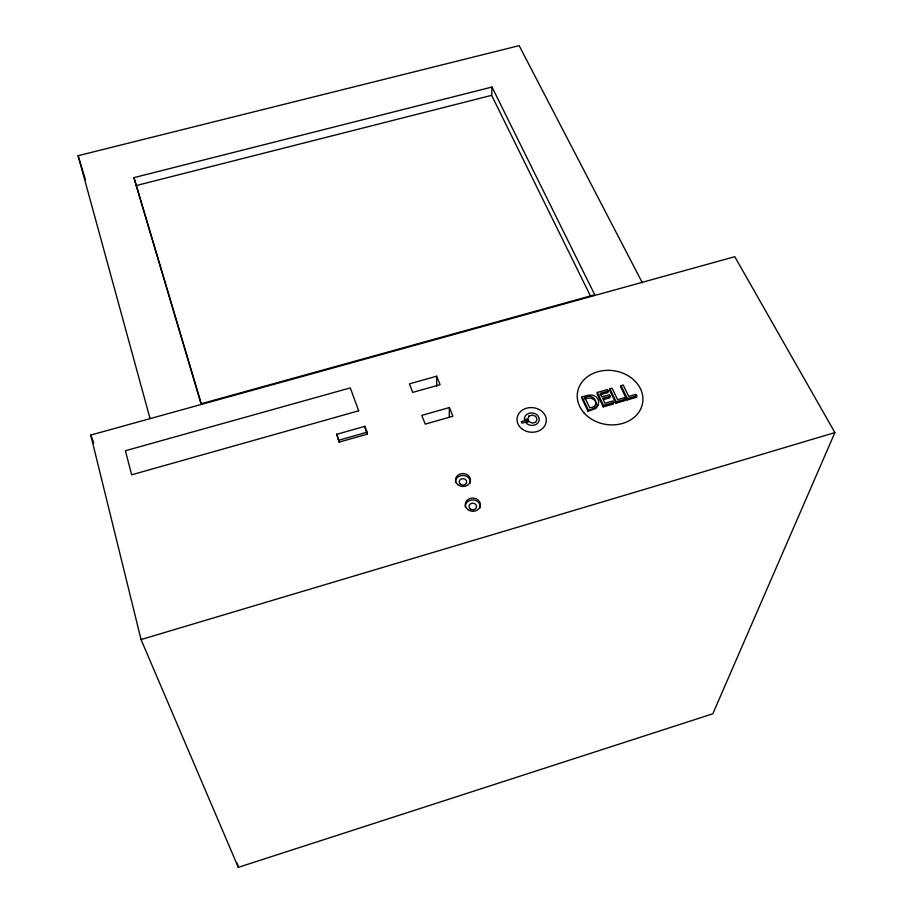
<?xml version="1.0" encoding="UTF-8"?>
<svg xmlns="http://www.w3.org/2000/svg" width="913" height="913" viewBox="0 0 913 913"><rect width="100%" height="100%" fill="white"/><g stroke="black" fill="none" stroke-linecap="round" stroke-linejoin="round"><path stroke-width="1.37" d="M449.287 417.264L449.379 407.54L421.795 415.392L425.23 424.134L452.916 416.237L449.379 407.54M590.471 296.04L491.651 95.34L491.993 87.043L133.926 177.636L201.088 404.025M587.961 411.295L588.189 409.869C594.637 409.948 602.751 403.204 596.36 397.212A7.315 6.049 8.1 0 0 592.16 395.101L587.915 395.238L582.095 396.824L581.889 398.262L587.961 411.295L596.052 408.373L598.437 404.539M584.971 397.68L589.672 407.746C601.872 407.221 593.792 391.631 584.971 397.68L584.754 399.118C589.216 396.756 596.246 398.433 596.178 404.391M597.342 392.453L597.102 393.891L603.265 406.878L613.49 403.934L613.753 402.496L613.011 400.955L604.954 403.284L602.66 398.445L610.146 396.288L609.416 394.758L601.929 396.904L600.24 393.355L608.263 391.049L607.533 389.531L597.342 392.453L603.516 405.452L603.265 406.878M608.263 391.049L608.012 392.499L599.989 394.793M609.918 388.847L609.656 390.285L615.876 403.238L625.337 400.51L625.622 399.072L624.869 397.543L617.576 399.643L612.075 388.219L609.918 388.847L616.149 401.811L615.876 403.238M610.146 396.288L609.895 397.726L603.653 399.517M621.034 385.651L620.76 387.101L627.037 400.02L636.475 397.292L636.772 395.854L636.019 394.325L628.749 396.425L623.191 385.035L621.034 385.651L627.322 398.582L627.037 400.02M834.893 432.579L712.825 713.783L238.304 867.35L141.047 639.557L90.741 435.067L734.76 256.701L834.893 432.579L141.047 639.557M603.516 405.452L613.753 402.496M616.149 401.811L625.622 399.072M627.322 398.582L636.772 395.854M336.829 434.28L364.915 426.314L367.072 432.203L367.231 434.143L339.134 442.143L336.829 434.28L339.134 442.143M338.917 440.214L367.072 432.203M436.654 376.213L409.401 383.859L412.756 392.373L440.089 384.67L436.654 376.213L436.688 386.131M136.037 185.613L491.651 95.34M150.029 418.485L78.107 155.701L519.143 45.65L642.341 282.779M491.993 87.043L594.74 294.773L201.294 403.717L133.926 177.636M635.722 395.763L636.475 397.292M582.095 396.824L588.189 409.869M90.741 435.067L93.822 443.045M365.508 429.441L367.231 434.143M78.107 155.701L85.445 179.69M237.232 863.242L238.304 867.35M364.915 426.314L365.074 428.265M465.242 506.909A7.566 6.608 2.8 0 1 473.208 499.925A7.566 6.608 2.8 0 1 480.215 507.811M455.484 482.281A7.487 6.471 1.8 0 1 463.393 475.433A7.487 6.471 1.8 0 1 470.298 483.16M528.992 416.031L527.84 418.919L524.393 419.66A7.464 6.254 5.3 0 1 533.637 413.167A7.464 6.254 5.3 0 1 537.905 422.936A7.464 6.254 5.3 0 1 525.671 422.582L529.106 421.589L532.325 423.164L535.771 422.171L537.061 419.318L535.76 416.396L532.427 415.05L528.992 416.031M528.182 419.718L521.3 421.692L521.939 423.164L528.821 421.178L528.182 419.718M358.672 410.793L131.643 474.806L125.401 450.737L350.295 387.899L358.672 410.793M470.321 508.986A3.778 3.31 2.8 0 0 476.495 507.16A3.778 3.31 2.8 0 0 471.53 503.371A3.778 3.31 2.8 0 0 470.321 508.986M467.935 509.659A7.578 6.619 2.8 0 0 480.306 505.973A7.578 6.619 2.8 0 0 470.332 498.407A7.578 6.619 2.8 0 0 467.935 509.659M460.506 484.312A3.743 3.241 1.8 0 0 466.623 482.521A3.743 3.241 1.8 0 0 461.716 478.811A3.743 3.241 1.8 0 0 460.506 484.312M522.396 429.224A14.688 12.326 5.3 0 0 546.145 422.274A14.688 12.326 5.3 0 0 526.447 408.237A14.688 12.326 5.3 0 0 522.396 429.224M458.109 484.894A7.498 6.482 1.8 0 0 470.366 481.288A7.498 6.482 1.8 0 0 460.529 473.881A7.498 6.482 1.8 0 0 458.109 484.894M584.103 412.996A32.982 27.139 8.9 0 0 640.481 409.446A32.982 27.139 8.9 0 0 605.661 370.393A32.982 27.139 8.9 0 0 584.103 412.996"/></g></svg>
